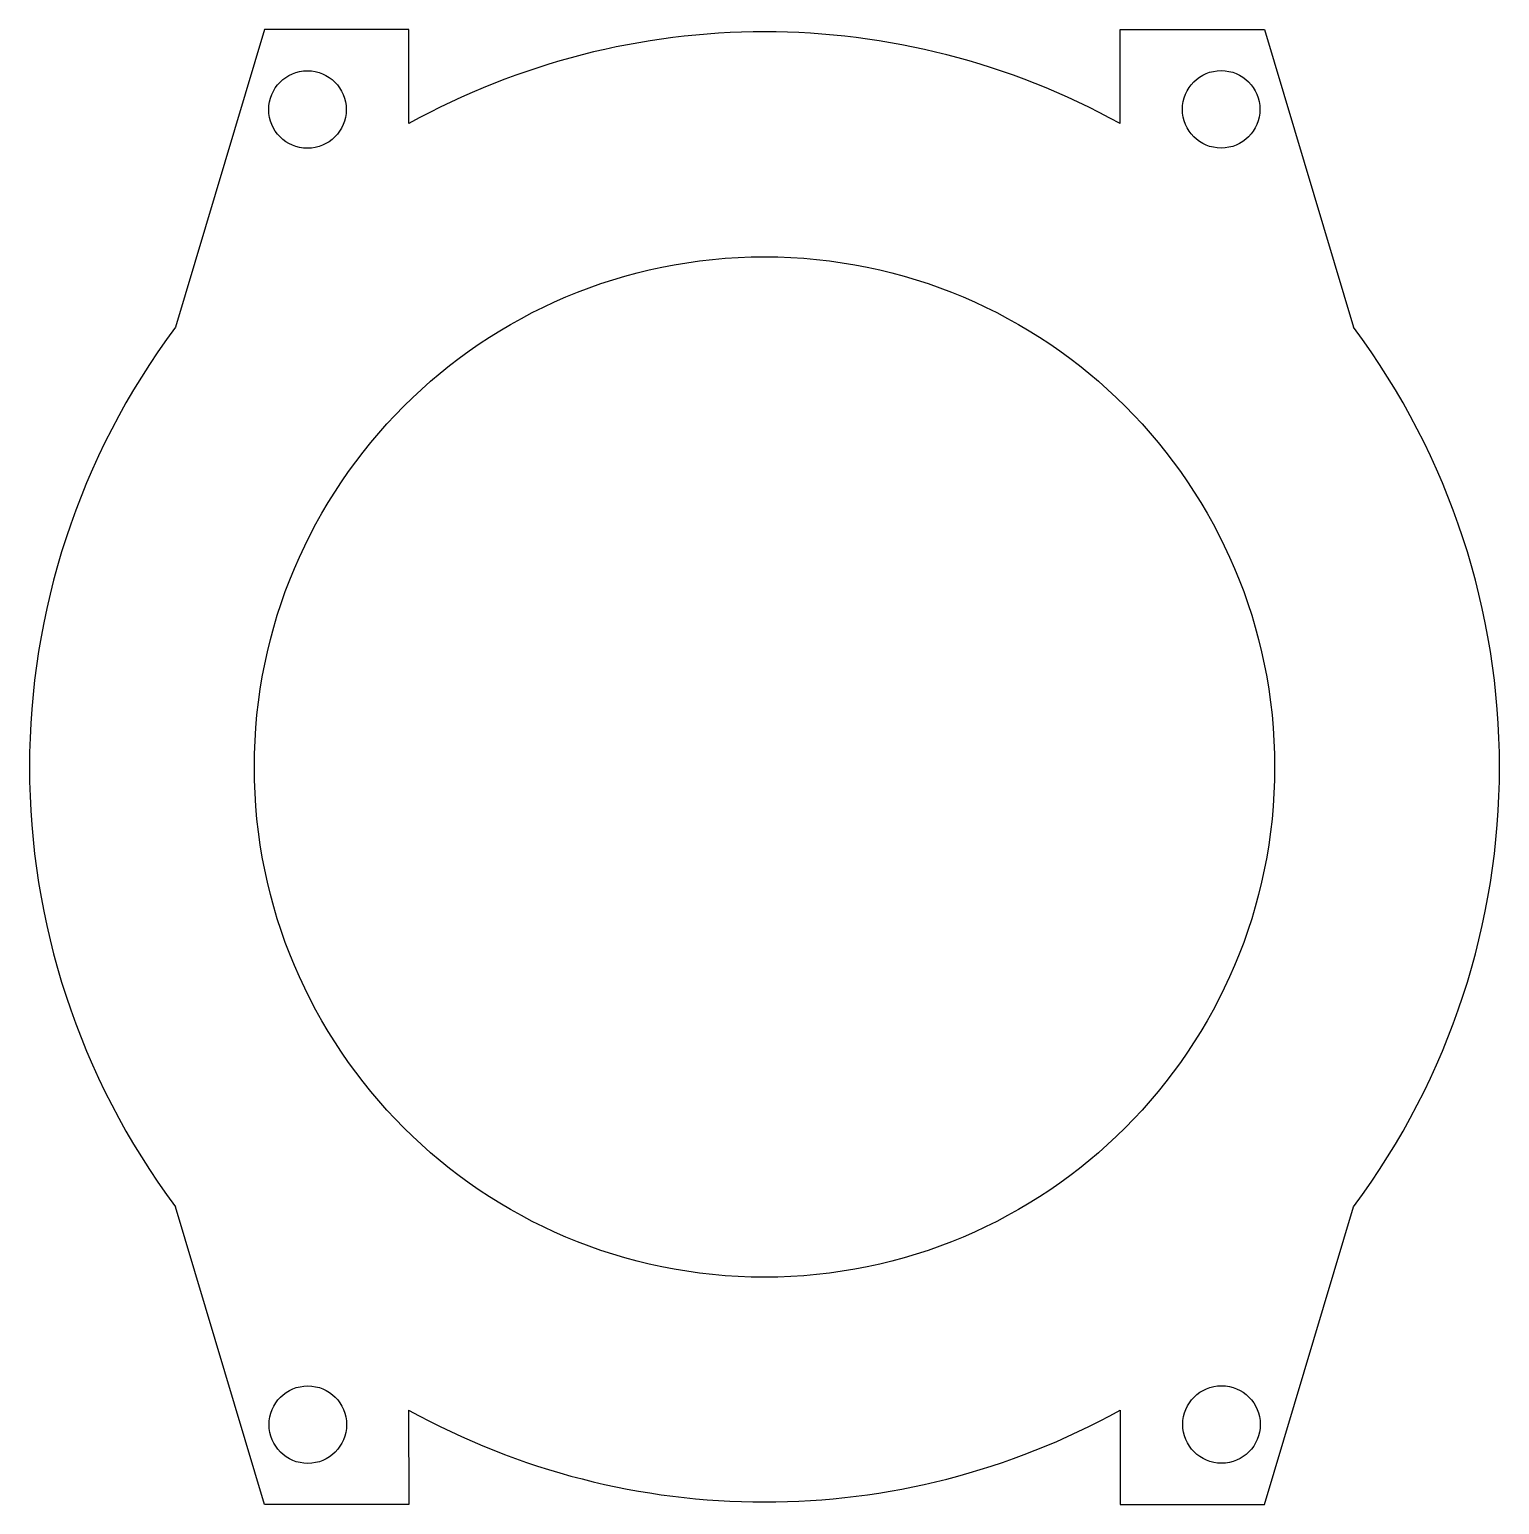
# Model space of a CAD drawing. Extents: x 143.5 to 195.4, y -128.9 to -76.8.
import ezdxf

# ---------------------------------------------------------------- set-up
doc = ezdxf.new("R2010")
doc.units = 0
doc.layers.add('BLACK', color=7, linetype='CONTINUOUS')

msp = doc.modelspace()

# ---------------------------------------------------------------- linework, layer by layer
at = {"layer": 'BLACK', "linetype": 'CONTINUOUS'}
for p, q in [((151.78, -76.85), (148.64, -87.35)), ((156.866, -76.85), (151.78, -76.85)), ((156.87, -80.17), (156.866, -76.85)), ((181.969, -80.1717), (181.97, -76.85)), ((181.97, -76.85), (187.056, -76.85)), ((187.056, -76.85), (190.196, -87.35)), ((151.78, -128.89), (148.64, -118.39)), ((187.056, -128.89), (190.196, -118.39)), ((156.861, -125.557), (156.866, -128.89)), ((181.97, -125.56), (181.97, -128.89)), ((156.866, -128.89), (151.78, -128.89)), ((181.97, -128.89), (187.056, -128.89))]:
    msp.add_line(p, q, dxfattribs=at)
at = {"layer": 'BLACK'}
for centre, radius in [((153.292, -79.6738), 1.3678), ((185.532, -79.6667), 1.3678), ((169.418, -102.87), 18), ((153.304, -126.073), 1.3678), ((185.544, -126.066), 1.3678)]:
    msp.add_circle(centre, radius, dxfattribs=at)
for radius, start, end in [(25.9373, 61.0595, 118.933), (25.9344, -216.758, -143.242), (25.9344, -36.7577, 36.7577), (25.9305, -118.963, -61.0488)]:
    msp.add_arc((169.418, -102.87), radius, start, end, dxfattribs=at)

doc.saveas('drawing.dxf')
